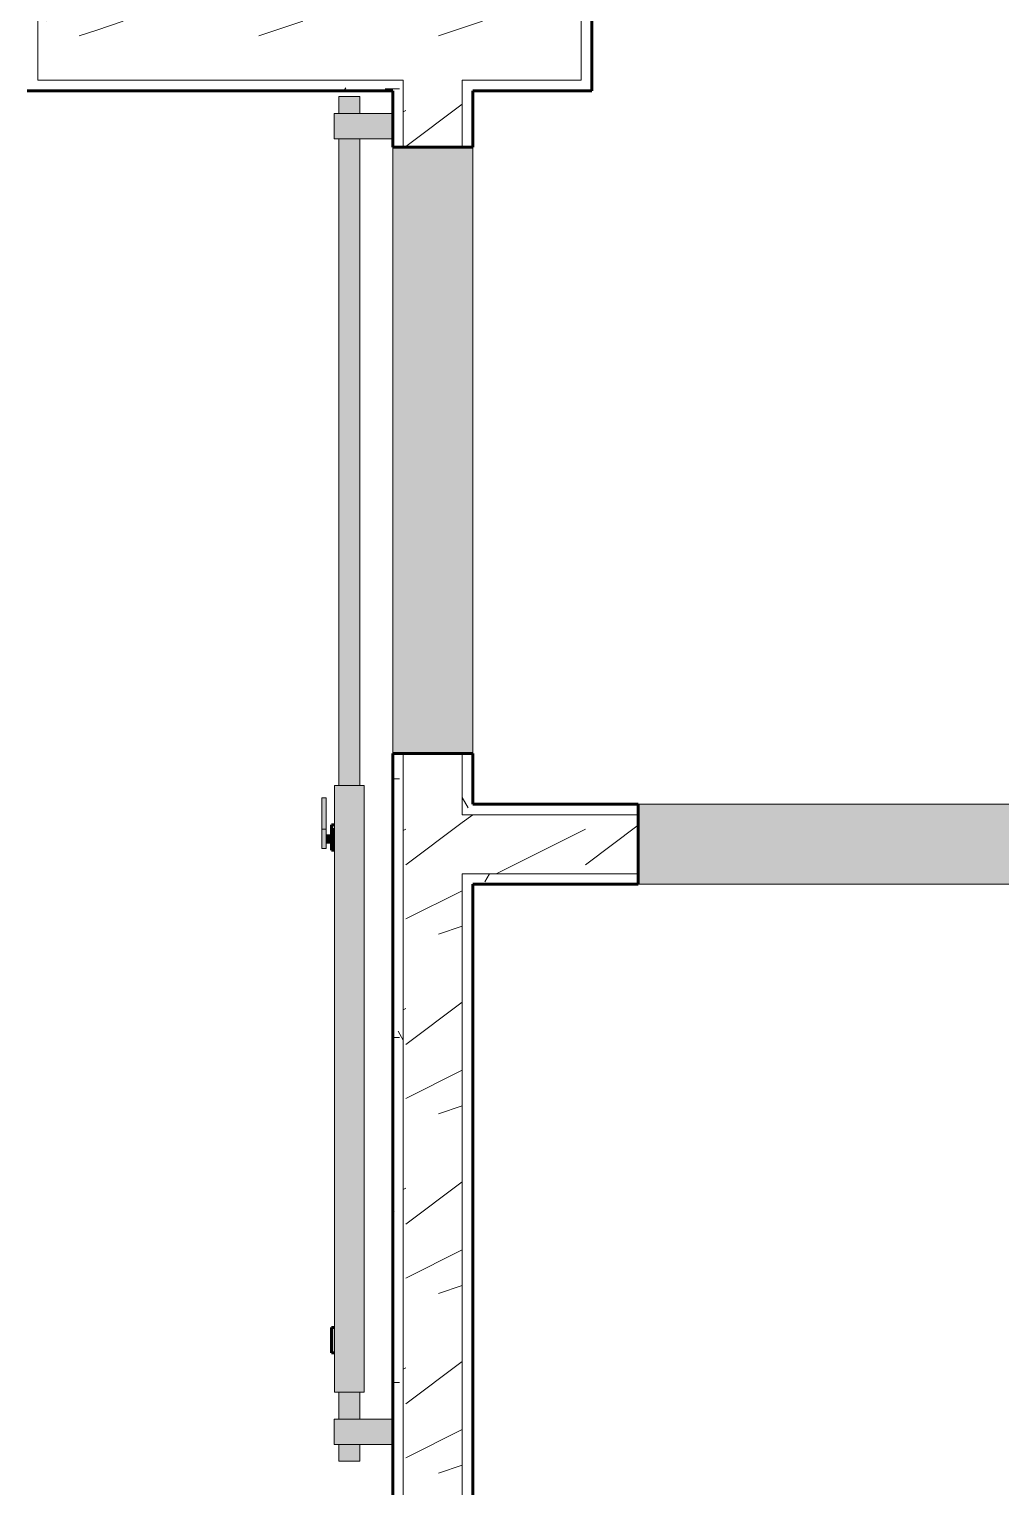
# Model space of a CAD drawing. Header units: inches. Extents: x -4061 to -1937, y 10959 to 12323.
# Drawn here: x -3093.1 to -3035.5, y 11749.3 to 11835.9 of the extents above; entities that cross this region are included whole.
import ezdxf

# ---------------------------------------------------------------- set-up
doc = ezdxf.new("R2010")
doc.units = ezdxf.units.IN
doc.header["$MEASUREMENT"] = 0
for name, color, linetype, lineweight in [('0-1', 7, 'Continuous', 5), ('0-2', 10, 'Continuous', 18), ('A-DOOR-1', 7, 'Continuous', 9), ('A-DOOR-3', 10, 'Continuous', 18), ('A-DOOR-4', 135, 'Continuous', 18), ('A-DOOR-5', 250, 'Continuous', 60), ('A-WALL-1', 8, 'Continuous', 5), ('A-WALL-2', 250, 'Continuous', 60), ('A-WALL-3', 10, 'Continuous', 18), ('A-WALL-PATT-1', 7, 'Continuous', 9), ('A-WALL-PATT-2', 55, 'Continuous', 9)]:
    doc.layers.add(name, color=color, linetype=linetype, lineweight=lineweight)
pattern_1 = [(0, (0, 0), (20.48, 5.12), [0.845, -14.515, 0.845, -14.515, -81.92]), (0, (0, 0), (20.48, 5.12), [-30.72, 0.845, -29.875, 0.845, -14.515, -35.84]), (0, (0, 0), (20.48, 5.12), [-76.8, 0.845, -9.395, 0.845, -24.755]), (120, (7.68, 2.56), (-14.67405, 15.1762003), [0.845, -14.515, 0.845, -14.515, -81.92]), (120, (7.68, 2.56), (-14.67405, 15.1762003), [-30.72, 0.845, -29.875, 0.845, -14.515, -35.84]), (120, (7.68, 2.56), (-14.67405, 15.1762003), [-76.8, 0.845, -9.395, 0.845, -24.755]), (240, (10.24, 12.8), (-5.80595, -20.2962003), [0.845, -14.515, 0.845, -14.515, -81.92]), (240, (10.24, 12.8), (-5.80595, -20.2962003), [-30.72, 0.845, -29.875, 0.845, -14.515, -35.84]), (240, (10.24, 12.8), (-5.80595, -20.2962003), [-76.8, 0.845, -9.395, 0.845, -24.755])]
pattern_2 = [(216.87, (4.265, 10.662), (31.9871619, 21.32545714), [5.331, -47.981]), (206.565, (10.662, 7.464), (-10.662476, -10.6620098), [11.921, -11.921]), (198.435, (10.662, 2.132), (-21.32449365, -10.6625869), [6.744, -26.974])]

# ---------------------------------------------------------------- blocks, each defined once
blk = doc.blocks.new('Interior_barn_door_18732 - Interior_barn_door_18732-1656080-ENLARGED RCP - 1ST FLOOR PLAN - EAST')
at = {"layer": 'A-DOOR-3'}
for points in [[(-23.441, 6), (-23.441, 6.073), (-23.682, 6.073), (-23.658, 5.823), (-23.441, 5.823)], [(-22.488, 6.367), (-22.518, 6.573), (-23.631, 6.573), (-23.631, 6.323), (-22.488, 6.323)], [(-22.691, 5.823), (-22.691, 6.073), (-23.441, 6.073), (-23.441, 5.823)], [(-22.825, 6.073), (-22.849, 6.323), (-23.307, 6.323), (-23.283, 6.073), (-22.849, 6.073)], [(-22.45, 6.073), (-22.691, 6.073), (-22.691, 5.823), (-22.45, 5.823), (-22.45, 6)], [(-20.632, 6.573), (-22.488, 6.562), (-22.488, 6.323), (-20.632, 6.323)]]:
    blk.add_hatch(color=256, dxfattribs=at).paths.add_polyline_path(points, flags=0)
at = {"layer": 'A-DOOR-4'}
h = blk.add_hatch(color=256, dxfattribs=at)
h.paths.add_polyline_path([(21, 5.489), (21, 5.573), (20, 5.552), (20, 4.948), (21, 4.948), (21, 5.39)], flags=0)
h.paths.add_polyline_path([(18.5, 5.264), (18.5, 5.573), (-19.896, 5.552), (-19.896, 4.948), (18.5, 4.953), (18.5, 5.26)], flags=0)
h.paths.add_polyline_path([(-55.896, 5.383), (-55.896, 5.573), (-57.5, 5.55), (-57.5, 4.948), (-55.896, 4.948), (-55.896, 5.26)], flags=0)
h.paths.add_polyline_path([(-59, 5.388), (-59, 5.573), (-60, 5.552), (-60, 4.948), (-59, 4.948), (-59, 5.26)], flags=0)
h = blk.add_hatch(color=256, dxfattribs=at)
h.paths.add_polyline_path([(20, 2.375), (20, 5.846), (18.5, 5.846), (18.5, 2.375), (19.69, 2.375)], flags=0)
h.paths.add_polyline_path([(-57.5, 4.791), (-57.5, 5.846), (-59, 5.823), (-59, 2.375), (-57.5, 2.375), (-57.5, 4.786)], flags=0)
for points in [[(-19.896, 5.823), (-55.896, 5.823), (-55.896, 4.073), (-19.896, 4.073)], [(-52.058, 6), (-53.558, 6), (-53.558, 5.823), (-52.058, 5.823)]]:
    blk.add_hatch(color=256, dxfattribs=at).paths.add_polyline_path(points, flags=0)
h = blk.add_hatch(color=256, dxfattribs=at)
h.paths.add_polyline_path([(-22.234, 5.823), (-22.234, 6), (-22.45, 6), (-22.45, 5.823)], flags=0)
h.paths.add_polyline_path([(-23.682, 6), (-23.734, 6), (-23.734, 5.823), (-23.682, 5.823)], flags=0)
h = blk.add_hatch(color=256, dxfattribs=at)
h.paths.add_polyline_path([(21, 4.323), (21, 4.948), (20, 4.946), (20, 4.323)], flags=0)
h.paths.add_polyline_path([(18.5, 4.506), (18.5, 4.948), (-19.896, 4.948), (-19.896, 4.323), (18.5, 4.346), (18.5, 4.41)], flags=0)
h.paths.add_polyline_path([(-55.896, 4.323), (-55.896, 4.948), (-57.5, 4.948), (-57.5, 4.323)], flags=0)
h.paths.add_polyline_path([(-59, 4.344), (-59, 4.948), (-60, 4.948), (-60, 4.323), (-59, 4.323)], flags=0)
at = {"layer": 'A-DOOR-1'}
for p, q in [((-23.691, 6.073), (-23.691, 5.823)), ((-23.441, 6.073), (-23.691, 6.073)), ((-23.691, 6.073), (-23.682, 6.073)), ((-22.488, 6.573), (-23.631, 6.573)), ((-23.631, 6.573), (-23.631, 6.323)), ((-23.631, 6.323), (-22.488, 6.323)), ((-22.691, 6.073), (-23.441, 6.073)), ((-23.316, 6.323), (-23.316, 6.073)), ((-23.316, 6.323), (-23.316, 6.073)), ((-22.816, 6.073), (-22.816, 6.323)), ((-22.816, 6.073), (-22.816, 6.323)), ((-22.441, 6.073), (-22.691, 6.073)), ((-22.486, 6.323), (-22.486, 6.573)), ((-22.45, 6.073), (-22.441, 6.073)), ((-22.441, 5.823), (-22.441, 6.073)), ((-20.62, 6.323), (-20.62, 6.573))]:
    blk.add_line(p, q, dxfattribs=at)
for points, knots in [([(-22.489, 6.323), (-22.396, 6.323), (-22.104, 6.323), (-21.532, 6.323), (-21.005, 6.323), (-20.736, 6.323), (-20.609, 6.323), (-20.622, 6.323), (-20.641, 6.323)], [0.1495851, 0.1495851, 0.1495851, 0.1495851, 0.2105513, 0.2964689, 0.3707648, 0.4376596, 0.4969616, 0.5310493, 0.5310493, 0.5310493, 0.5310493]), ([(-20.639, 6.573), (-20.62, 6.573), (-20.611, 6.573), (-20.735, 6.573), (-21.006, 6.573), (-21.528, 6.573), (-22.116, 6.573), (-22.378, 6.573), (-22.476, 6.573)], [-0.5310493, -0.5310493, -0.5310493, -0.5310493, -0.4969616, -0.4376596, -0.3707648, -0.2964689, -0.2105513, -0.1495851, -0.1495851, -0.1495851, -0.1495851])]:
    blk.add_open_spline(points, degree=3, knots=knots, dxfattribs=at)
at = {"layer": 'A-DOOR-3'}
for p, q in [((-59, 5.573), (-60, 5.573)), ((-60, 5.573), (-60, 4.948)), ((-59, 2.375), (-59, 5.846)), ((-59, 5.846), (-57.5, 5.846)), ((-57.5, 5.846), (-57.5, 2.375)), ((-55.896, 5.573), (-57.5, 5.573)), ((-55.896, 4.073), (-55.896, 5.823)), ((-55.896, 5.823), (-19.896, 5.823)), ((-19.896, 5.823), (-19.896, 4.073)), ((18.5, 5.573), (-19.896, 5.573)), ((18.5, 5.846), (20, 5.846)), ((18.5, 2.375), (18.5, 5.846)), ((20, 5.846), (20, 2.375)), ((21, 5.573), (20, 5.573)), ((21, 4.948), (21, 5.573)), ((-60, 4.948), (-60, 4.323)), ((21, 4.323), (21, 4.948)), ((-60, 4.323), (-59, 4.323)), ((-57.5, 4.323), (-55.896, 4.323)), ((-19.896, 4.073), (-55.896, 4.073)), ((-19.896, 4.323), (18.5, 4.323)), ((20, 4.323), (21, 4.323))]:
    blk.add_line(p, q, dxfattribs=at)
at = {"layer": 'A-DOOR-5'}
for p, q in [((-53.558, 6), (-53.558, 5.823)), ((-52.058, 6), (-53.558, 6)), ((-52.058, 5.823), (-52.058, 6)), ((-23.734, 6), (-23.734, 5.823)), ((-23.682, 6), (-23.734, 6)), ((-22.234, 6), (-22.45, 6)), ((-22.234, 5.823), (-22.234, 6))]:
    blk.add_line(p, q, dxfattribs=at)
blk = doc.blocks.new('CTR - 1st Phase - Unit Layouts_rvt-1-ENLARGED RCP - 1ST FLOOR PLAN - EAST')
at = {"layer": 'A-WALL-1'}
for points in [[(-3071.547, 11792.864), (-3066.797, 11792.864), (-3066.797, 11828.864), (-3071.547, 11828.864), (-3071.547, 11793.512)], [(-3022.975, 11785.114), (-3022.975, 11785.989), (-2986.975, 11785.989), (-2986.975, 11788.989), (-3022.975, 11788.989), (-3022.975, 11789.864), (-3056.975, 11789.864), (-3056.975, 11785.114), (-3043.677, 11785.114)]]:
    blk.add_hatch(color=256, dxfattribs=at).paths.add_polyline_path(points, flags=0)
at = {"layer": 'A-WALL-PATT-1'}
h = blk.add_hatch(dxfattribs=at)
h.set_pattern_fill('FP_1', color=256, style=0, pattern_type=2)
h.set_pattern_definition(pattern_1)
h.paths.add_polyline_path([(-3093.236, 11832.21), (-3092.611, 11832.21), (-3092.611, 11941.614), (-3093.236, 11941.614), (-3093.236, 11832.835)], flags=0)
h = blk.add_hatch(dxfattribs=at)
h.set_pattern_fill('FP_1', color=256, style=0, pattern_type=2)
h.set_pattern_definition(pattern_1)
h.paths.add_polyline_path([(-3060.361, 11832.21), (-3060.361, 11832.835), (-3067.422, 11832.835), (-3067.422, 11832.21), (-3063.861, 11832.21)], flags=0)
h.paths.add_polyline_path([(-3070.922, 11832.21), (-3070.922, 11832.835), (-3092.611, 11832.835), (-3092.608, 11832.21), (-3071.547, 11832.21)], flags=0)
h = blk.add_hatch(dxfattribs=at)
h.set_pattern_fill('FP_1', color=256, style=0, pattern_type=2)
h.set_pattern_definition(pattern_1)
h.paths.add_polyline_path([(-3071.547, 11738.966), (-3070.922, 11739.591), (-3070.922, 11792.864), (-3071.547, 11792.864), (-3071.547, 11741.985)], flags=0)
h.paths.add_polyline_path([(-3071.547, 11828.864), (-3070.922, 11828.864), (-3070.922, 11832.21), (-3071.547, 11832.21), (-3071.547, 11829.364)], flags=0)
h = blk.add_hatch(dxfattribs=at)
h.set_pattern_fill('FP_1', color=256, style=0, pattern_type=2)
h.set_pattern_definition(pattern_1)
h.paths.add_polyline_path([(-3067.422, 11720.739), (-3066.924, 11720.739), (-3066.924, 11722.639), (-3066.797, 11722.639), (-3066.797, 11785.739), (-3067.422, 11785.739), (-3067.422, 11721.387)], flags=0)
h.paths.add_polyline_path([(-3066.797, 11789.239), (-3066.797, 11792.864), (-3067.422, 11792.864), (-3067.422, 11789.239)], flags=0)
h.paths.add_polyline_path([(-3067.422, 11828.864), (-3066.797, 11828.864), (-3066.797, 11832.21), (-3067.422, 11832.21), (-3067.422, 11831.244)], flags=0)
h = blk.add_hatch(dxfattribs=at)
h.set_pattern_fill('FP_1', color=256, style=0, pattern_type=2)
h.set_pattern_definition(pattern_1)
h.paths.add_polyline_path([(-2938.524, 11789.239), (-2938.524, 11789.864), (-3022.975, 11789.864), (-3022.975, 11789.239), (-2982.36, 11789.239)], flags=0)
h.paths.add_polyline_path([(-3059.007, 11789.239), (-3056.975, 11789.239), (-3056.975, 11789.864), (-3066.797, 11789.864), (-3066.797, 11789.239), (-3066.671, 11789.239)], flags=0)
h = blk.add_hatch(dxfattribs=at)
h.set_pattern_fill('FP_1', color=256, style=0, pattern_type=2)
h.set_pattern_definition(pattern_1)
h.paths.add_polyline_path([(-3066.797, 11785.114), (-3056.975, 11785.114), (-3056.975, 11785.739), (-3066.797, 11785.739)], flags=0)
h.paths.add_polyline_path([(-2938.524, 11785.114), (-2938.524, 11785.739), (-3022.975, 11785.739), (-3022.975, 11785.114), (-2982.36, 11785.114)], flags=0)
at = {"layer": 'A-WALL-PATT-2'}
h = blk.add_hatch(dxfattribs=at)
h.set_pattern_fill('FP_2', color=256, style=0, pattern_type=2)
h.set_pattern_definition(pattern_2)
h.paths.add_polyline_path([(-3089.111, 11832.835), (-3089.111, 11941.614), (-3092.611, 11941.614), (-3092.611, 11832.835), (-3089.14, 11832.835)], flags=0)
h = blk.add_hatch(dxfattribs=at)
h.set_pattern_fill('FP_2', color=256, style=0, pattern_type=2)
h.set_pattern_definition(pattern_2)
h.paths.add_polyline_path([(-3060.361, 11832.835), (-3060.361, 11843.802), (-3063.861, 11843.802), (-3063.861, 11832.835)], flags=0)
h.paths.add_polyline_path([(-3063.861, 11905.802), (-3060.361, 11905.802), (-3060.361, 11913.489), (-3063.861, 11913.489), (-3063.861, 11912.864)], flags=0)
h = blk.add_hatch(dxfattribs=at)
h.set_pattern_fill('FP_2', color=256, style=0, pattern_type=2)
h.set_pattern_definition(pattern_2)
h.paths.add_polyline_path([(-3063.861, 11832.835), (-3063.861, 11836.335), (-3089.111, 11836.335), (-3089.111, 11832.835), (-3064.486, 11832.835)], flags=0)
h = blk.add_hatch(dxfattribs=at)
h.set_pattern_fill('FP_2', color=256, style=0, pattern_type=2)
h.set_pattern_definition(pattern_2)
h.paths.add_polyline_path([(-3067.422, 11720.739), (-3067.422, 11792.864), (-3070.922, 11792.864), (-3070.922, 11720.739)], flags=0)
h.paths.add_polyline_path([(-3067.422, 11828.864), (-3067.422, 11832.835), (-3070.922, 11832.835), (-3070.922, 11828.864)], flags=0)
h = blk.add_hatch(dxfattribs=at)
h.set_pattern_fill('FP_2', color=256, style=0, pattern_type=2)
h.set_pattern_definition(pattern_2)
h.paths.add_polyline_path([(-2938.524, 11785.739), (-2938.524, 11789.239), (-3022.975, 11789.239), (-3022.975, 11788.989), (-2986.975, 11788.989), (-2986.975, 11785.989), (-3022.975, 11785.989), (-3022.975, 11785.739), (-2982.36, 11785.739)], flags=0)
h.paths.add_polyline_path([(-3066.797, 11785.739), (-3056.975, 11785.739), (-3056.975, 11789.239), (-3067.422, 11789.239), (-3067.422, 11785.739)], flags=0)
at = {"layer": 'A-WALL-2'}
for p, q in [((-3059.736, 11842.052), (-3059.736, 11832.21)), ((-3092.611, 11832.21), (-3093.236, 11832.21)), ((-3088.486, 11832.21), (-3092.611, 11832.21)), ((-3071.547, 11832.21), (-3088.486, 11832.21)), ((-3071.547, 11828.864), (-3071.547, 11832.21)), ((-3066.797, 11832.21), (-3066.797, 11828.864)), ((-3064.486, 11832.21), (-3066.797, 11832.21)), ((-3060.361, 11832.21), (-3064.486, 11832.21)), ((-3059.736, 11832.21), (-3060.361, 11832.21)), ((-3066.797, 11828.864), (-3071.547, 11828.864)), ((-3071.547, 11720.739), (-3071.547, 11792.864)), ((-3071.547, 11792.864), (-3066.797, 11792.864)), ((-3066.797, 11792.864), (-3066.797, 11789.864)), ((-3066.797, 11789.864), (-3056.975, 11789.864)), ((-3056.975, 11789.864), (-3056.975, 11785.114)), ((-3066.797, 11785.114), (-3066.797, 11745.864)), ((-3056.975, 11785.114), (-3066.797, 11785.114))]:
    blk.add_line(p, q, dxfattribs=at)
at = {"layer": 'A-WALL-3'}
for p, q in [((-3092.611, 11941.614), (-3092.611, 11832.835)), ((-3060.361, 11832.835), (-3060.361, 11843.802)), ((-3092.611, 11832.835), (-3089.111, 11832.835)), ((-3089.111, 11832.835), (-3088.486, 11832.835)), ((-3070.922, 11832.835), (-3088.486, 11832.835)), ((-3070.922, 11832.835), (-3070.922, 11832.21)), ((-3070.922, 11828.864), (-3070.922, 11832.21)), ((-3067.422, 11832.835), (-3067.422, 11832.21)), ((-3064.486, 11832.835), (-3067.422, 11832.835)), ((-3067.422, 11828.864), (-3067.422, 11832.21)), ((-3064.486, 11832.835), (-3063.861, 11832.835)), ((-3063.861, 11832.835), (-3060.361, 11832.835)), ((-3071.547, 11828.864), (-3071.547, 11792.864)), ((-3066.797, 11792.864), (-3066.797, 11828.864)), ((-3070.922, 11720.739), (-3070.922, 11792.864)), ((-3067.422, 11789.239), (-3067.422, 11792.864)), ((-3022.975, 11789.864), (-3056.975, 11789.864)), ((-3066.797, 11789.239), (-3067.422, 11789.239)), ((-3066.797, 11789.239), (-3056.975, 11789.239)), ((-3067.422, 11720.739), (-3067.422, 11785.739)), ((-3066.797, 11785.739), (-3067.422, 11785.739)), ((-3066.797, 11785.739), (-3056.975, 11785.739)), ((-3056.975, 11785.114), (-3022.975, 11785.114))]:
    blk.add_line(p, q, dxfattribs=at)
at = {"layer": '0-2', "rotation": 89.99999999998131}
blk.add_blockref('Interior_barn_door_18732 - Interior_barn_door_18732-1656080-ENLARGED RCP - 1ST FLOOR PLAN - EAST', (-3069.172, 11810.864), dxfattribs=at)

msp = doc.modelspace()

# ---------------------------------------------------------------- block references
at = {"layer": '0-1'}
msp.add_blockref('CTR - 1st Phase - Unit Layouts_rvt-1-ENLARGED RCP - 1ST FLOOR PLAN - EAST', (0, 0), dxfattribs=at)

doc.saveas('drawing.dxf')
